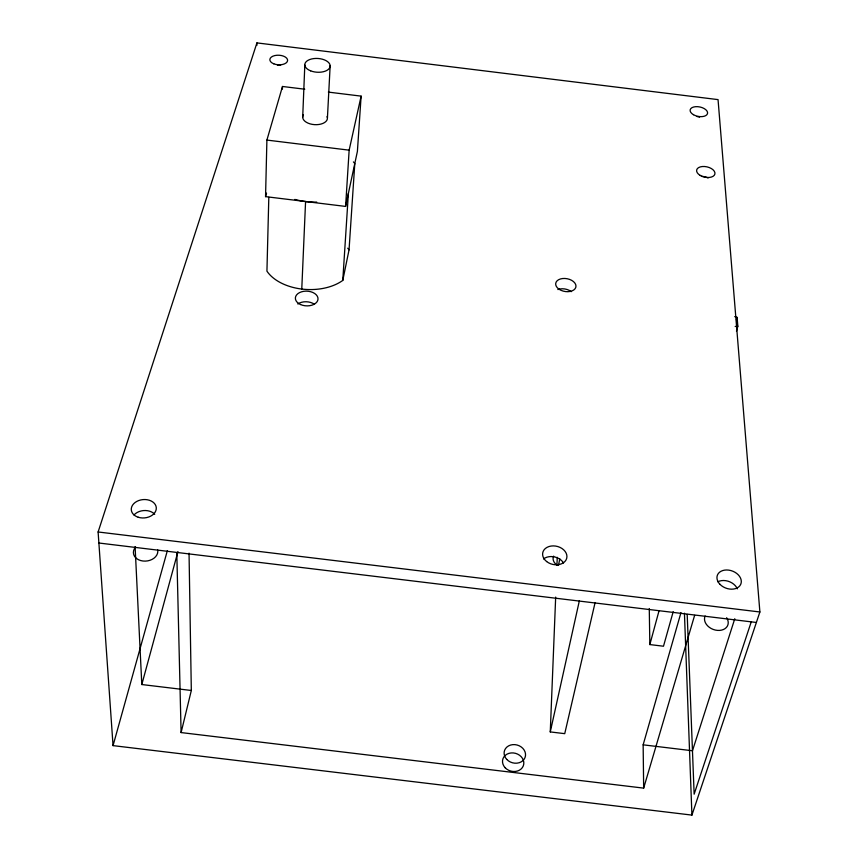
<?xml version="1.0" encoding="UTF-8"?>
<svg xmlns="http://www.w3.org/2000/svg" width="858" height="858" viewBox="0 0 858 858"><rect width="100%" height="100%" fill="white"/><g stroke="black" fill="none" stroke-linecap="round" stroke-linejoin="round"><path stroke-width="1.29" d="M256.885 45.377L256.928 42.9L718.049 99.614L759.888 611.979L691.923 815.1L113.052 745.623L98.112 531.981L256.928 42.9M328.357 92.106L361.121 96.128L357.4 151.373L345.592 206.424L265.551 196.632L266.902 140.079L282.486 86.476L304.762 89.211M268.811 197.308L266.935 271.16A45.152 28.561 2.8 0 0 342.782 280.416L349.045 249.85L354.794 163.546A47.147 27.928 3.2 0 0 353.41 161.915M282.4 89.114L282.486 86.476M556.939 565.293L557.26 557.325M302.692 117.385L304.815 65.015M595.109 602.53L564.736 733.665L550.268 731.917L555.673 597.104M301.769 289.06L305.577 201.523M327.434 117.836L330.158 65.605M345.592 206.424L349.152 150.161L361.121 96.128M342.782 280.416L348.38 193.404M558.461 565.411L559.802 558.848M550.268 731.917L579.386 600.632M694.615 615.368L643.661 788.127L181.102 732.571L191.323 690.486L189.039 553.153M191.323 690.486L141.806 684.534L177.949 551.587M736.432 319.895L737.108 317.396L734.716 316.591M673.208 611.668L663.491 646.224L649.838 644.572L658.987 610.95M736.464 331.242L737.837 326.222L737.108 317.396M265.551 196.632L266.538 193.104M113.052 745.623L167.353 550.664M643.661 788.127L643.146 744.83L680.973 612.612M734.78 618.736L692.47 750.761L643.146 744.83M751.158 622.104L694.143 794.186L687.194 614.403M735.188 326.49L737.837 326.222M98.112 531.981L759.888 611.979M98.885 543.017L756.37 622.468M266.902 140.079L349.152 150.161M135.103 546.643L141.806 684.534M684.437 613.202L691.923 815.1M176.791 552.788L181.102 732.571M649.27 608.526L649.838 644.572M157.668 549.828A12.248 9.191 -6.3 0 1 142.954 561.014A12.248 9.191 -6.3 0 1 135.543 547.157M726.629 617.728A12.226 9.138 21 0 1 717.481 630.394A12.226 9.138 21 0 1 705.158 615.99M697.125 116.559A8.827 4.805 11.6 0 1 699.549 117.181M277.413 65.144A8.848 4.816 2.9 0 1 280.63 65.38M133.987 514.982A12.473 9.191 -5.6 0 1 154.73 514.307M717.835 581.799A12.452 9.138 20.3 0 1 737.322 588.845M327.091 116.474A12.398 7.025 3.5 0 1 314.5 124.646A12.398 7.025 3.5 0 1 303.357 114.875M316.709 202.102A47.147 27.928 3.2 0 1 294.83 199.421M347.726 248.198A45.152 28.561 2.8 0 1 349.045 249.85M543.522 558.955A12.226 9.277 13.1 0 1 563.513 562.966M701.447 176.362A9.288 5.287 12.3 0 1 708.129 177.96M297.812 303.989A11.272 7.379 2.5 0 1 314.478 304.322M557.85 289.554A10.189 6.489 10.1 0 1 571.289 291.645M556.885 564.982A9.878 7.454 13.4 0 1 553.625 556.123M506.778 759.437A10.854 9.191 16 0 0 524.999 757.646A10.854 9.191 16 0 0 512.698 744.647A10.854 9.191 16 0 0 506.778 759.437M505.147 767.728A10.789 9.181 16.2 0 0 523.273 765.937A10.789 9.181 16.2 0 0 511.046 752.949A10.789 9.181 16.2 0 0 505.147 767.728M310.65 70.849A12.698 6.885 3.7 0 0 330.158 66.238A12.698 6.885 3.7 0 0 311.658 58.955A12.698 6.885 3.7 0 0 310.65 70.849M693.446 114.693A8.87 4.783 11.5 0 0 707.507 113.578A8.87 4.783 11.5 0 0 695.602 106.682A8.87 4.783 11.5 0 0 693.446 114.693M273.799 63.824A8.891 4.794 2.9 0 0 287.591 60.639A8.891 4.794 2.9 0 0 274.807 55.566A8.891 4.794 2.9 0 0 273.799 63.824M138.224 517.245A12.548 9.191 -5.4 0 0 156.285 507.614A12.548 9.191 -5.4 0 0 136.84 501.394A12.548 9.191 -5.4 0 0 138.224 517.245M546.632 561.54A12.302 9.277 13 0 0 566.666 558.451A12.302 9.277 13 0 0 550.997 546.063A12.302 9.277 13 0 0 546.632 561.54M720.023 584.373A12.538 9.138 20.1 0 0 740.69 584.405A12.538 9.138 20.1 0 0 726.683 569.98A12.538 9.138 20.1 0 0 720.023 584.373M700.139 175.386A9.331 5.266 12.3 0 0 714.886 174.067A9.331 5.266 12.3 0 0 702.348 166.527A9.331 5.266 12.3 0 0 700.139 175.386M300.536 304.536A11.336 7.368 2.6 0 0 318.007 299.174A11.336 7.368 2.6 0 0 301.544 291.806A11.336 7.368 2.6 0 0 300.536 304.536M559.073 289.243A10.253 6.478 10.1 0 0 575.772 287.441A10.253 6.478 10.1 0 0 562.644 278.528A10.253 6.478 10.1 0 0 559.073 289.243"/></g></svg>
